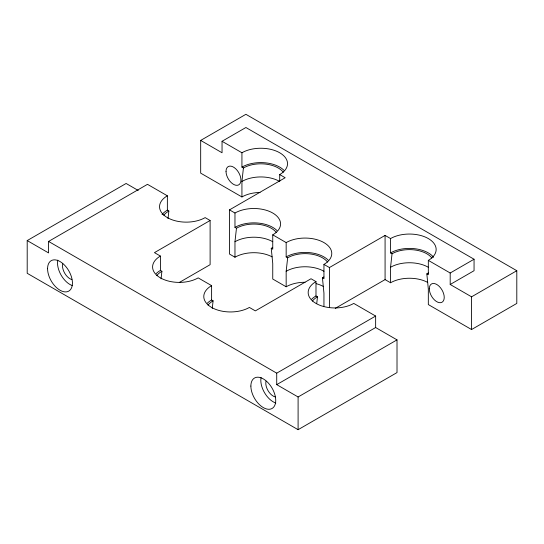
<?xml version="1.0" encoding="UTF-8"?>
<svg xmlns="http://www.w3.org/2000/svg" width="544" height="544" viewBox="0 0 544 544"><rect width="100%" height="100%" fill="white"/><g stroke="black" fill="none" stroke-linecap="round" stroke-linejoin="round"><path stroke-width="0.82" d="M161.065 278.868L161.901 271.279L160.412 270.422L160.412 256.074L154.448 252.627L210.113 220.49L210.113 264.683L179.35 282.445M168.021 218.606L168.858 211.018L167.368 210.154L167.368 195.806L147.485 184.328L48.572 241.434L48.572 252.919L27.2 240.577L27.2 273.292L298.098 429.692L397.011 372.586L397.011 339.871L375.639 327.529L276.719 384.635L276.719 373.157L48.572 241.434M212.262 308.428L213.098 300.839L211.609 299.982L211.609 285.634L198.186 277.882A26.71 15.422 0 0 1 160.412 277.882A26.71 15.422 0 0 1 160.412 256.074M234.967 257.224L234.967 241.726L236.463 228.235L234.967 227.378L234.967 213.024L229.5 209.868L229.5 254.062L234.967 257.224A26.71 15.422 0 0 1 272.122 256.87M241.93 196.955L241.93 181.458L243.42 167.974L241.93 167.11L241.93 152.762L222.047 141.284L222.047 152.762L200.675 140.42L200.675 173.135L241.93 196.955A26.71 15.422 0 0 1 260.046 192.447M305.055 282.261A26.71 15.422 0 0 0 286.164 286.776L286.164 271.279L287.66 257.795L286.164 256.931L286.164 242.583L272.748 234.838A26.71 15.422 0 0 0 272.748 213.024A26.71 15.422 0 0 0 234.967 213.024M316.737 303.566L317.478 296.82L315.989 295.963L315.989 281.615L311.018 278.746L255.347 310.882L249.383 307.442A26.71 15.422 0 0 1 211.609 307.442A26.71 15.422 0 0 1 211.609 285.634M427.7 282.411A26.71 15.422 0 0 0 390.551 282.764L390.551 267.267L392.04 253.776L390.551 252.919L390.551 238.564L385.077 235.409L329.412 267.553L323.945 264.398A26.71 15.422 0 0 0 323.945 242.583A26.71 15.422 0 0 0 286.164 242.583M27.2 240.577L126.113 183.471L138.224 190.461M200.675 140.42L245.902 114.308L516.8 270.708L516.8 303.423L471.566 329.542L428.325 304.572L428.325 289.075L426.836 273.863A24.602 14.205 0 0 0 428.278 272.952M222.047 141.284L245.902 127.507L474.055 259.23L474.055 270.708L450.194 284.485L450.194 273.006L474.055 259.23M229.5 209.868L285.172 177.732L279.704 174.57A26.71 15.422 0 0 0 279.704 152.762A26.71 15.422 0 0 0 241.93 152.762M335.267 308.36L385.077 279.602L390.551 282.764M276.719 373.157L375.639 316.05L375.639 327.529M276.719 384.635L298.098 396.977L397.011 339.871M450.194 284.485L471.566 296.82L516.8 270.708M390.551 238.564A26.71 15.422 0 0 1 428.325 238.564A26.71 15.422 0 0 1 428.325 260.379L450.194 273.006M426.836 273.863L428.325 274.727L428.325 260.379M272.7 247.411A24.602 14.205 0 0 1 271.252 248.322L272.748 249.186L272.748 234.838M323.898 276.971A24.602 14.205 0 0 1 322.449 277.882L323.945 278.746L323.945 264.398M210.113 220.49L205.149 217.62A26.71 15.422 0 0 1 167.368 217.62A26.71 15.422 0 0 1 167.368 195.806M375.639 316.05L353.763 303.423A26.71 15.422 0 0 1 315.989 303.423A26.71 15.422 0 0 1 315.989 281.615M286.164 286.776L272.748 279.031L272.748 263.534L271.252 248.322M322.449 277.882L323.945 293.094L323.945 306.143M471.566 296.82L471.566 329.542M385.077 235.409L385.077 279.602M329.412 267.553L329.412 307.496M298.098 396.977L298.098 429.692M279.704 174.57L279.704 181.322M311.746 299.159A26.71 15.422 0 0 1 315.989 295.963M312.406 301.09A24.602 14.205 0 0 1 317.478 296.82M156.169 273.618A26.71 15.422 0 0 1 160.412 270.422M156.822 275.55A24.602 14.205 0 0 1 161.901 271.279M275.176 396.936A10.547 6.086 60 0 1 266.043 381.12M162.051 214.54A26.71 15.422 0 0 1 167.368 210.154M163.785 215.281A24.602 14.205 0 0 1 168.858 211.018M207.366 303.171A26.71 15.422 0 0 1 211.609 299.982M208.019 305.102A24.602 14.205 0 0 1 213.098 300.839M71.876 279.562A10.547 6.086 60 0 1 62.744 263.752M72.536 285.661A17.571 10.146 60 0 1 57.793 260.127M275.828 403.036A17.571 10.146 60 0 1 261.086 377.502M236.463 228.235A24.602 14.205 0 0 1 276.332 232.499M392.04 253.776A24.602 14.205 0 0 1 431.909 258.04M287.66 257.795A24.602 14.205 0 0 1 327.529 262.058M234.967 241.726A26.71 15.422 0 0 1 272.748 241.726M234.967 227.378A26.71 15.422 0 0 1 276.991 230.568M316.084 283.635A26.71 15.422 0 0 1 323.32 286.43M286.164 271.279A26.71 15.422 0 0 1 323.945 271.279M286.164 256.931A26.71 15.422 0 0 1 328.188 260.127M390.551 267.267A26.71 15.422 0 0 1 428.325 267.267M390.551 252.919A26.71 15.422 0 0 1 433.643 257.298M241.93 167.11A26.71 15.422 0 0 1 283.948 170.306M243.42 167.974A24.602 14.205 0 0 1 283.288 172.237M241.93 181.458A26.71 15.422 0 0 1 279.704 181.458M47.58 268.702A17.571 10.146 60 0 0 66.218 291.89A17.571 10.146 60 0 0 66.218 267.036A17.571 10.146 60 0 0 47.58 268.702M250.872 386.07A17.571 10.146 60 0 0 269.518 409.258A17.571 10.146 60 0 0 269.518 384.404A17.571 10.146 60 0 0 250.872 386.07M226.025 171.414A10.547 6.086 60 0 0 237.204 185.327A10.547 6.086 60 0 0 237.204 170.415A10.547 6.086 60 0 0 226.025 171.414M429.318 288.789A10.547 6.086 60 0 0 440.504 302.702A10.547 6.086 60 0 0 440.504 287.79A10.547 6.086 60 0 0 429.318 288.789"/></g></svg>
